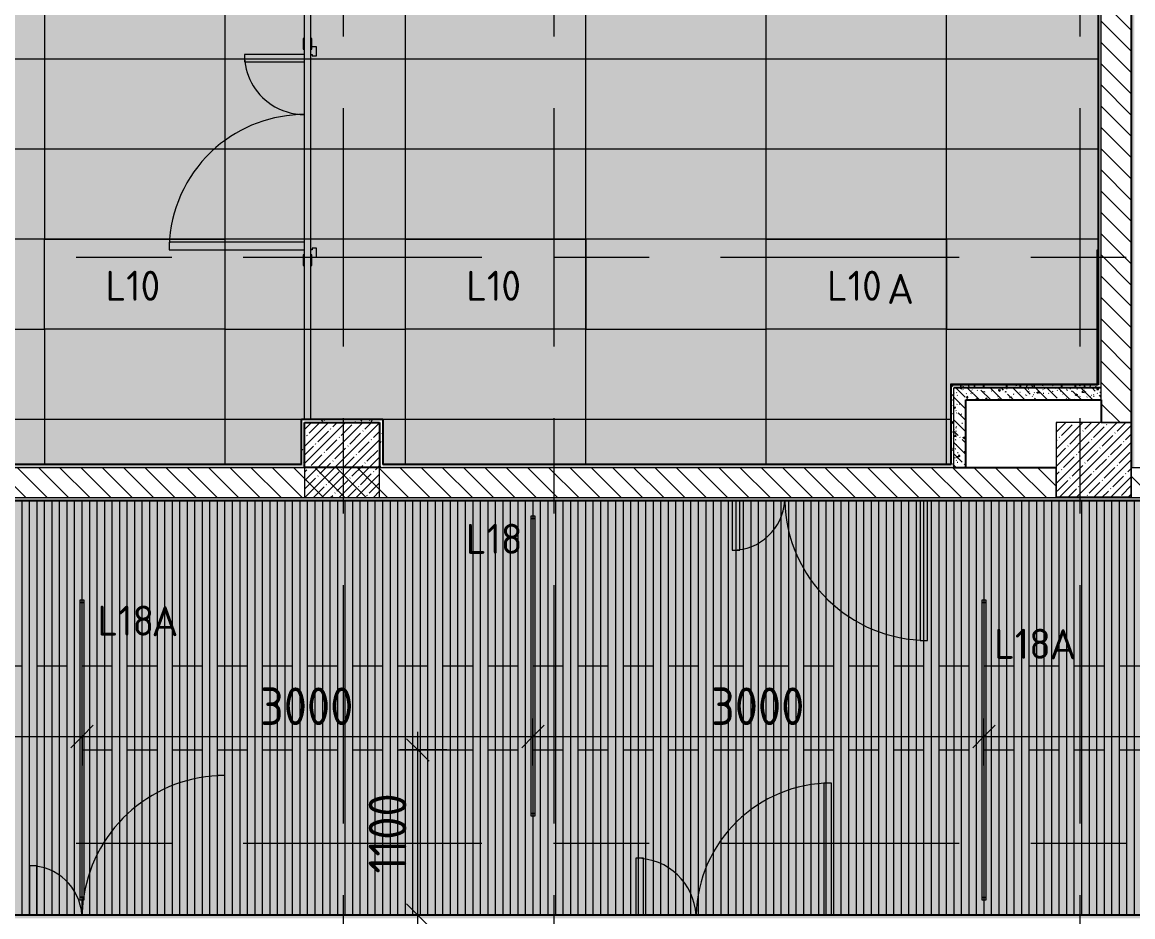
# Model space of a CAD drawing. Header units: millimetres. Extents: x 81682 to 274809, y -8553 to 29000.
# Drawn here: x 103672 to 111060, y 10610 to 16564 of the extents above; entities that cross this region are included whole.
import ezdxf

# ---------------------------------------------------------------- set-up
doc = ezdxf.new("R2010")
doc.units = ezdxf.units.MM
doc.linetypes.add('ADSK_Штрих_ш2 п1', pattern=[300, 200, -100])
doc.linetypes.add('Осевая', pattern=[3175, 635, -476.25, 1587.5, -476.25])
for name, color, linetype, lineweight in [('A-ANNO-DIMS', 7, 'Continuous', 9), ('A-ANNO-DIMS-100', 7, 'Continuous', 9), ('A-CLNG-PATT', 7, 'Continuous', 9), ('A-DETL-1', 7, 'ADSK_Штрих_ш2 п1', 9), ('A-DOOR', 7, 'Continuous', 9), ('A-DOOR-1', 7, 'Continuous', 13), ('A-DOOR-FRAM', 7, 'Continuous', 13), ('A-WALL', 7, 'Continuous', 9), ('E-LITE-EQPM-IDEN', 7, 'Continuous', 9), ('I-WALL', 7, 'Continuous', 9), ('S-COLS', 7, 'Continuous', 9), ('Оси-2', 7, 'Осевая', 9)]:
    doc.layers.add(name, color=color, linetype=linetype, lineweight=lineweight)
for name, color, linetype, lineweight, true_color in [('A-ANNO-NOTE', 1, 'Continuous', 9, 0xff0000), ('A-CLNG-1', 7, 'Continuous', 9, 0xeaeaea), ('A-WALL-2', 254, 'Continuous', 25, 0xbebebe), ('A-WALL-6', 7, 'Continuous', 25, 0x3c3c3c), ('A-WALL-FNSH-3', 7, 'Continuous', 13, 0x3c3c3c), ('E-LITE-EQPM-1', 1, 'Continuous', 9, 0xff0000), ('G-ANNO-TEXT-1', 1, 'Continuous', 9, 0xff0000)]:
    doc.layers.add(name, color=color, linetype=linetype, lineweight=lineweight, true_color=true_color)
doc.layers.add('A-CLNG-PATT-1', color=7, linetype='Continuous', lineweight=9, transparency=1)
doc.styles.add('GOST Common', font='GOST_Common.ttf', dxfattribs={"height": 200})
doc.styles.add('ISOCPEUR_1', font='isocpeur.ttf', dxfattribs={"width": 0.9, "height": 250})
doc.styles.add('ISOCPEUR_2', font='isocpeur.ttf', dxfattribs={"height": 200})
doc.dimstyles.new('ISO-2_5_0_9К_БОЛЬШОЙ_1', dxfattribs={"dimscale": 304.8, "dimtxt": 248.995294, "dimasz": 0.492126, "dimexe": 0.393701, "dimexo": 0.984252, "dimgap": 0, "dimtad": 1, "dimdec": 0, "dimrnd": 10, "dimzin": 0, "dimdsep": 46, "dimtxsty": 'ISOCPEUR_1', "dimblk1": 'OBLIQUE', "dimblk2": 'OBLIQUE', "dimsah": 1, "dimcen": 0.09, "dimdle": 0.393701, "dimazin": 0, "dimtfac": 1, "dimtdec": 4, "dimtix": 1, "dimtmove": 0, "dimatfit": 3, "dimfxl": 1, "dimtvp": 1, "dimtolj": 1, "dimtzin": 0, "dimarcsym": 2})
pattern_1 = [(135, (0, 0), (-70.71068, -70.71068), [])]
pattern_2 = [(45, (0, 0), (-57.024626, 57.024626), []), (45, (57.025, 0), (-57.024626, 57.024626), [100.806, -20.161, 3.353, -16.808])]
pattern_3 = [(135, (0, 0), (-75.43415, -75.43415), [106.68, -17.78, 3.556, -17.78]), (135, (0, 75.39), (-75.43415, -75.43415), []), (50, (0, 0), (127.52922, -11.15758), [13.335, -146.685]), (355, (0, 0), (-24.66966, 133.74002), [10.668, -117.348]), (100.451, (10.63, -0.93), (102.85973, 122.58178), [11.333, -124.663]), (46.184, (0, 35.56), (189.75516, -29.43036), [20.002, -220.027]), (96.636, (15.81, 33.1), (166.1822, 173.1996), [17, -186.995]), (351.184, (0, 35.56), (166.18393, 173.19757), [16.002, -176.022]), (21, (17.78, 26.67), (106.130265, -71.58603), [13.335, -146.685]), (326, (17.78, 26.67), (43.26188, 128.93175), [10.668, -117.348]), (71.451, (26.62, 20.7), (149.39198, 57.34505), [11.333, -124.663]), (37.5, (0, 0), (2.162228, 59.188357), [3.353, -112.573, 3.353, -115.773, -117.793]), (37.5, (0, 0), (2.162228, 59.188357), [-235.052, 3.353, -114.44]), (7.5, (0, 0), (46.773857, 70.126152), [3.353, -64.567, 3.353, -109.906, -44.894]), (7.5, (0, 0), (46.773857, 70.126152), [-181.178, 3.353, -41.542]), (327.5, (-39.65, 0), (94.913671, -4.010093), [3.353, -41.097, 3.353, -135.331, -184.023]), (327.5, (-39.65, 0), (94.913671, -4.010093), [-183.134, 3.353, -180.67]), (317.5, (-57.43, 0), (103.69057, 17.79882), [3.353, -54.432, 3.353, -88.748, -130.683]), (317.5, (-57.43, 0), (103.69057, 17.79882), [-149.885, 3.353, -127.33])]
pattern_4 = [(0, (0, 0), (121.92, 30.48), [10.058, -81.382, 10.058, -81.382, -487.68]), (0, (0, 0), (121.92, 30.48), [-182.88, 10.058, -172.822, 10.058, -81.382, -213.36]), (0, (0, 0), (121.92, 30.48), [-457.2, 10.058, -50.902, 10.058, -142.342]), (120, (45.72, 15.24), (-87.356454, 90.345817), [10.058, -81.382, 10.058, -81.382, -487.68]), (120, (45.72, 15.24), (-87.356454, 90.345817), [-182.88, 10.058, -172.822, 10.058, -81.382, -213.36]), (120, (45.72, 15.24), (-87.356454, 90.345817), [-457.2, 10.058, -50.902, 10.058, -142.342]), (240, (60.96, 76.2), (-34.563546, -120.825817), [10.058, -81.382, 10.058, -81.382, -487.68]), (240, (60.96, 76.2), (-34.563546, -120.825817), [-182.88, 10.058, -172.822, 10.058, -81.382, -213.36]), (240, (60.96, 76.2), (-34.563546, -120.825817), [-457.2, 10.058, -50.902, 10.058, -142.342])]

# ---------------------------------------------------------------- blocks, each defined once
blk = doc.blocks.new('110_Дверь_СКБ_2Ст - Д-2а_л_ Из коридора на лестницу-32216062-План расстановки осветительного оборудования 3 этажа в осях 23-33')
at = {"layer": 'A-DOOR'}
for centre, radius, start, end in [((662.5, 100), 900, 90, 178.65854), ((-637.5, 100), 400, 3.02744, 90)]:
    blk.add_arc(centre, radius, start, end, dxfattribs=at)
at = {"layer": 'A-DOOR-1'}
for p, q in [((662.5, 1000), (612.5, 1000)), ((612.5, 1000), (612.5, 121)), ((662.5, 121), (662.5, 1000)), ((-637.5, 500), (-637.5, 121)), ((-587.5, 500), (-637.5, 500)), ((-587.5, 121), (-587.5, 500))]:
    blk.add_line(p, q, dxfattribs=at)
blk = doc.blocks.new('110_Дверь_СКБ_2Ст - Д-6_л__ ДОО_Дв_1450x2100h_Дверь из раздевальной в коридор-25835678-План расстановки осветительного оборудования 3 этажа в осях 23-33')
at = {"layer": 'A-DOOR'}
for centre, radius, start, end in [((662.5, 100), 950, 90, 171.0854), ((-637.5, 100), 350, 3.46677, 90), ((662.5, 100), 950, 171.54309, 178.72984)]:
    blk.add_arc(centre, radius, start, end, dxfattribs=at)
at = {"layer": 'A-DOOR-1'}
for p, q in [((662.5, 1050), (612.5, 1050)), ((612.5, 1050), (612.5, 121)), ((662.5, 121), (662.5, 1050)), ((-637.5, 450), (-637.5, 121)), ((-587.5, 450), (-637.5, 450)), ((-587.5, 121), (-587.5, 450))]:
    blk.add_line(p, q, dxfattribs=at)
blk = doc.blocks.new('110_Дверь_СКБ_2Ст - Д-6_л__ ДОО_Дв_1450x2100h_Дверь из раздевальной в коридор-32357677-План расстановки осветительного оборудования 3 этажа в осях 23-33')
at = {"layer": 'A-DOOR'}
for centre, radius, start, end in [((-637.5, 100), 950, 1.27016, 90), ((662.5, 100), 350, 90, 176.53323)]:
    blk.add_arc(centre, radius, start, end, dxfattribs=at)
at = {"layer": 'A-DOOR-1'}
for p, q in [((-637.5, 1050), (-637.5, 121)), ((-587.5, 1050), (-637.5, 1050)), ((-587.5, 121), (-587.5, 1050)), ((662.5, 450), (612.5, 450)), ((612.5, 450), (612.5, 121)), ((662.5, 121), (662.5, 450))]:
    blk.add_line(p, q, dxfattribs=at)
blk = doc.blocks.new('110_Дверь_СКБ_2Ст - Д-5_п_ Из игровой в коридор-32357676-План расстановки осветительного оборудования 3 этажа в осях 23-33')
at = {"layer": 'A-DOOR'}
for centre, radius, start, end in [((-637.5, 20), 900, 85.4652, 90), ((-637.5, 20), 900, 40.90909, 85.4652), ((-637.5, 20), 900, 0, 40.90909), ((662.5, 20), 400, 90, 146.25), ((662.5, 20), 400, 146.25, 180)]:
    blk.add_arc(centre, radius, start, end, dxfattribs=at)
at = {"layer": 'A-DOOR-1'}
for p, q in [((-637.5, 920), (-637.5, 548.9)), ((-587.5, 920), (-637.5, 920)), ((-587.5, 548.9), (-587.5, 920)), ((-637.5, 548.9), (-637.5, 20)), ((-587.5, 20), (-587.5, 548.9)), ((662.5, 420), (612.5, 420)), ((612.5, 420), (612.5, 20)), ((662.5, 20), (662.5, 420))]:
    blk.add_line(p, q, dxfattribs=at)
at = {"layer": 'A-DOOR-FRAM'}
for p, q in [((-672.5, 28), (-742.5, 28)), ((-742.5, 28), (-742.5, 20)), ((-672.5, 20), (-672.5, 28)), ((767.5, 28), (697.5, 28)), ((697.5, 28), (697.5, 20)), ((767.5, 20), (767.5, 28)), ((-742.5, -20), (-742.5, -28)), ((-742.5, -28), (-672.5, -28)), ((-687.5, -20), (-687.5, -60)), ((-687.5, -60), (-627.5, -60)), ((-672.5, -28), (-672.5, -20)), ((-637.5, -30), (-637.5, -20)), ((-627.5, -30), (-637.5, -30)), ((-627.5, -60), (-627.5, -30)), ((662.5, -30), (652.5, -30)), ((652.5, -30), (652.5, -60)), ((652.5, -60), (712.5, -60)), ((662.5, -20), (662.5, -30)), ((697.5, -20), (697.5, -28)), ((697.5, -28), (767.5, -28)), ((712.5, -60), (712.5, -20)), ((767.5, -28), (767.5, -20))]:
    blk.add_line(p, q, dxfattribs=at)
blk = doc.blocks.new('Downlight - Strip - 2000 мм-27655400-План расстановки осветительного оборудования 3 этажа в осях 23-33')
at = {"layer": 'E-LITE-EQPM-1'}
for p, q in [((-1000, -231.3), (-1000, -205.9)), ((-1000, -205.9), (-980.9, -205.9)), ((-980.9, -231.3), (-980.9, -205.9)), ((-980.9, -205.9), (981, -205.9)), ((-980.9, -205.9), (-980.9, -231.3)), ((-980.9, -231.3), (-980.9, -205.9)), ((-980.9, -205.9), (981, -205.9)), ((981, -205.9), (981, -231.3)), ((981, -231.3), (981, -205.9)), ((981, -205.9), (1000, -205.9)), ((981, -205.9), (981, -231.3)), ((1000, -205.9), (1000, -231.3)), ((-980.9, -231.3), (-1000, -231.3)), ((981, -231.3), (-980.9, -231.3)), ((981, -231.3), (-980.9, -231.3)), ((1000, -231.3), (981, -231.3))]:
    blk.add_line(p, q, dxfattribs=at)
blk = doc.blocks.new('DIMBLOCK89-План расстановки осветительного оборудования 3 этажа в осях 23-33')
at = {"layer": 'A-ANNO-DIMS-100'}
for p, q in [((106304, 10501), (106304, 11840.5)), ((106497.9, 11720.5), (106184, 11720.5)), ((106304, 11720.5), (106497.9, 11720.5)), ((106497.9, 10621), (106184, 10621)), ((106304, 10621), (106497.9, 10621))]:
    blk.add_line(p, q, dxfattribs=at)
at = {"layer": 'A-ANNO-DIMS-100', "lineweight": 20}
for p, q in [((106304, 11720.5), (106229, 11795.5)), ((106304, 11720.5), (106379, 11645.5)), ((106304, 10621), (106229, 10696)), ((106304, 10621), (106379, 10546))]:
    blk.add_line(p, q, dxfattribs=at)
at = {"layer": 'A-ANNO-DIMS-100', "color": 0, "insert": (105977.4, 10897.8), "char_height": 250, "width": 655.049, "attachment_point": 1, "rotation": 90, "line_spacing_factor": 1.149209, "style": 'ISOCPEUR_1'}
blk.add_mtext('1100', dxfattribs=at)
blk = doc.blocks.new('_Oblique')
at = {"color": 0, "linetype": 'ByBlock', "lineweight": -2}
blk.add_line((-0.5, -0.5), (0.5, 0.5), dxfattribs=at)
blk = doc.blocks.new('DIMBLOCK90-План расстановки осветительного оборудования 3 этажа в осях 23-33')
at = {"layer": 'A-ANNO-DIMS-100'}
for p, q in [((101070, 11616), (101070, 11929.9)), ((104070, 11616), (104070, 11929.9)), ((100950, 11809.9), (104070, 11809.9)), ((101070, 11809.9), (101070, 11616)), ((104070, 11809.9), (104070, 11616))]:
    blk.add_line(p, q, dxfattribs=at)
at = {"layer": 'A-ANNO-DIMS-100', "lineweight": 20}
for p, q in [((101070, 11809.9), (101145, 11884.9)), ((104070, 11809.9), (104145, 11884.9)), ((101070, 11809.9), (100995, 11734.9)), ((104070, 11809.9), (103995, 11734.9))]:
    blk.add_line(p, q, dxfattribs=at)
at = {"layer": 'A-ANNO-DIMS-100', "color": 0, "insert": (102254, 12136.5), "char_height": 250, "width": 758.478, "attachment_point": 1, "line_spacing_factor": 1.149209, "style": 'ISOCPEUR_1'}
blk.add_mtext('3000', dxfattribs=at)
blk = doc.blocks.new('DIMBLOCK91-План расстановки осветительного оборудования 3 этажа в осях 23-33')
at = {"layer": 'A-ANNO-DIMS-100'}
for p, q in [((104070, 11616), (104070, 11929.9)), ((107070, 11616), (107070, 11929.9)), ((104070, 11809.9), (107070, 11809.9)), ((104070, 11809.9), (104070, 11616)), ((107070, 11809.9), (107070, 11616))]:
    blk.add_line(p, q, dxfattribs=at)
at = {"layer": 'A-ANNO-DIMS-100', "lineweight": 20}
for p, q in [((104070, 11809.9), (104145, 11884.9)), ((107070, 11809.9), (107145, 11884.9)), ((104070, 11809.9), (103995, 11734.9)), ((107070, 11809.9), (106995, 11734.9))]:
    blk.add_line(p, q, dxfattribs=at)
at = {"layer": 'A-ANNO-DIMS-100', "color": 0, "insert": (105254, 12136.5), "char_height": 250, "width": 758.478, "attachment_point": 1, "line_spacing_factor": 1.149209, "style": 'ISOCPEUR_1'}
blk.add_mtext('3000', dxfattribs=at)
blk = doc.blocks.new('DIMBLOCK92-План расстановки осветительного оборудования 3 этажа в осях 23-33')
at = {"layer": 'A-ANNO-DIMS-100'}
for p, q in [((107070, 11616), (107070, 11929.9)), ((110070, 11616), (110070, 11929.9)), ((107070, 11809.9), (110070, 11809.9)), ((107070, 11809.9), (107070, 11616)), ((110070, 11809.9), (110070, 11616))]:
    blk.add_line(p, q, dxfattribs=at)
at = {"layer": 'A-ANNO-DIMS-100', "lineweight": 20}
for p, q in [((107070, 11809.9), (107145, 11884.9)), ((110070, 11809.9), (110145, 11884.9)), ((107070, 11809.9), (106995, 11734.9)), ((110070, 11809.9), (109995, 11734.9))]:
    blk.add_line(p, q, dxfattribs=at)
at = {"layer": 'A-ANNO-DIMS-100', "color": 0, "insert": (108254, 12136.5), "char_height": 250, "width": 758.478, "attachment_point": 1, "line_spacing_factor": 1.149209, "style": 'ISOCPEUR_1'}
blk.add_mtext('3000', dxfattribs=at)
blk = doc.blocks.new('DIMBLOCK93-План расстановки осветительного оборудования 3 этажа в осях 23-33')
at = {"layer": 'A-ANNO-DIMS-100'}
for p, q in [((110070, 11616), (110070, 11929.9)), ((113070, 11616), (113070, 11929.9)), ((110070, 11809.9), (113070, 11809.9)), ((110070, 11809.9), (110070, 11616)), ((113070, 11809.9), (113070, 11616))]:
    blk.add_line(p, q, dxfattribs=at)
at = {"layer": 'A-ANNO-DIMS-100', "lineweight": 20}
for p, q in [((110070, 11809.9), (110145, 11884.9)), ((113070, 11809.9), (113145, 11884.9)), ((110070, 11809.9), (109995, 11734.9)), ((113070, 11809.9), (112995, 11734.9))]:
    blk.add_line(p, q, dxfattribs=at)
at = {"layer": 'A-ANNO-DIMS-100', "color": 0, "insert": (111254, 12136.5), "char_height": 250, "width": 758.478, "attachment_point": 1, "line_spacing_factor": 1.149209, "style": 'ISOCPEUR_1'}
blk.add_mtext('3000', dxfattribs=at)

msp = doc.modelspace()

# ---------------------------------------------------------------- hatches: boundary and pattern name
at = {"layer": 'A-ANNO-NOTE'}
for points in [[(109849, 13621), (109849, 14151), (110829, 14151), (110829, 20879), (100821, 20879), (100821, 13921), (101121, 13921), (101121, 13621), (105529, 13621), (105529, 13921), (106071, 13921), (106071, 13621), (108718.3, 13621)], [(104902.7, 14521), (103821.1, 14521), (103821.1, 15121), (105021.1, 15121), (105021.1, 14521)], [(106221.1, 14521), (106221.1, 15121), (107421.1, 15121), (107421.1, 14521)], [(108718.3, 14521), (108621.1, 14521), (108621.1, 15121), (109821.1, 15121), (109821.1, 14521)]]:
    msp.add_hatch(color=256, dxfattribs=at).paths.add_polyline_path(points)
at = {"layer": 'A-CLNG-PATT'}
h = msp.add_hatch(dxfattribs=at)
h.set_pattern_fill('FP_22', color=256, style=0, pattern_type=2)
h.set_pattern_definition([(180, (105021.1, 15120.96), (-7e-14, -600), []), (270, (105021.1, 15121), (1200, 7e-14), [])])
h.paths.add_polyline_path([(109849, 13621), (109849, 14151), (110829, 14151), (110829, 20879), (100821, 20879), (100821, 13921), (101121, 13921), (101121, 13621), (105529, 13621), (105529, 13921), (106071, 13921), (106071, 13621), (108718.3, 13621)])
h.paths.add_polyline_path([(108718.3, 14521), (108621.1, 14521), (108621.1, 15121), (109821.1, 15121), (109821.1, 14521)])
h.paths.add_polyline_path([(106221.1, 14521), (106221.1, 15121), (107421.1, 15121), (107421.1, 14521)])
h.paths.add_polyline_path([(104902.7, 14521), (103821.1, 14521), (103821.1, 15121), (105021.1, 15121), (105021.1, 14521)])
h.paths.add_polyline_path([(101421.1, 14521), (101421.1, 15121), (102621.1, 15121), (102621.1, 14521), (102359, 14521)])
h.paths.add_polyline_path([(109821.1, 16921), (108621.1, 16921), (108621.1, 17521), (109821.1, 17521), (109821.1, 16962.2)])
h.paths.add_polyline_path([(107421.1, 16921), (106221.1, 16921), (106221.1, 17521), (107421.1, 17521), (107421.1, 16962.2)])
h.paths.add_polyline_path([(104902.7, 16921), (103821.1, 16921), (103821.1, 17521), (105021.1, 17521), (105021.1, 16921)])
h.paths.add_polyline_path([(102359, 16921), (101421.1, 16921), (101421.1, 17521), (102621.1, 17521), (102621.1, 16921)])
h.paths.add_polyline_path([(108621.1, 19321), (108621.1, 19921), (109821.1, 19921), (109821.1, 19321)])
h.paths.add_polyline_path([(107421.1, 19321), (106221.1, 19321), (106221.1, 19921), (107421.1, 19921)])
h.paths.add_polyline_path([(103821.1, 19321), (103821.1, 19921), (105021.1, 19921), (105021.1, 19321), (104902.7, 19321)])
h.paths.add_polyline_path([(102359, 19321), (101421.1, 19321), (101421.1, 19921), (102621.1, 19921), (102621.1, 19321)])
h = msp.add_hatch(dxfattribs=at)
h.set_pattern_fill('FP_27', color=256, style=0, pattern_type=2)
h.set_pattern_definition([(90, (100421, 23567.89), (-50, 3e-15), [])])
h.paths.add_polyline_path([(121189, 10621), (121189, 12429), (120359, 12429), (120359, 13379), (98721, 13379), (98721, 11341), (100830, 11341), (100830, 10621), (120165.1, 10621)])
at = {"layer": 'A-CLNG-PATT-1'}
msp.add_hatch(color=256, dxfattribs=at).paths.add_polyline_path([(121189, 10621), (121189, 12429), (120359, 12429), (120359, 13379), (98721, 13379), (98721, 11341), (100830, 11341), (100830, 10621), (120359, 10621)])
at = {"layer": 'I-WALL'}
h = msp.add_hatch(dxfattribs=at)
h.set_pattern_fill('FP_21', color=256, style=0, pattern_type=2)
h.set_pattern_definition(pattern_4)
h.paths.add_polyline_path([(111050, 13600), (111070, 13600), (111070, 21150), (111050, 21150), (111050, 13934)])
h = msp.add_hatch(dxfattribs=at)
h.set_pattern_fill('FP_21', color=256, style=0, pattern_type=2)
h.set_pattern_definition(pattern_4)
h.paths.add_polyline_path([(110850, 14150), (110850, 20900), (110830, 20900), (110830, 14150)])
h = msp.add_hatch(dxfattribs=at)
h.set_pattern_fill('FP_2', color=256, style=0, pattern_type=2)
h.set_pattern_definition(pattern_1)
h.paths.add_polyline_path([(111050, 13900), (111050, 20900), (110850, 20900), (110850, 13900)])
h = msp.add_hatch(dxfattribs=at)
h.set_pattern_fill('FP_21', color=256, style=0, pattern_type=2)
h.set_pattern_definition(pattern_4)
h.paths.add_polyline_path([(109870, 13620), (109870, 14150), (109850, 14150), (109850, 13620)])
h = msp.add_hatch(dxfattribs=at)
h.set_pattern_fill('FP_21', color=256, style=0, pattern_type=2)
h.set_pattern_definition(pattern_4)
h.paths.add_polyline_path([(110850, 14130), (110850, 14150), (109870, 14150), (109870, 14130), (110626.1, 14130)])
h = msp.add_hatch(dxfattribs=at)
h.set_pattern_fill('FP_10', color=256, style=0, pattern_type=2)
h.set_pattern_definition(pattern_3)
h.paths.add_polyline_path([(109950, 13600), (109950, 14130), (109870, 14130), (109870, 13600)])
h = msp.add_hatch(dxfattribs=at)
h.set_pattern_fill('FP_10', color=256, style=0, pattern_type=2)
h.set_pattern_definition(pattern_3)
h.paths.add_polyline_path([(110626.1, 14050), (110850, 14050), (110850, 14130), (109950, 14130), (109950, 14050), (109990.2, 14050)])
h = msp.add_hatch(dxfattribs=at)
h.set_pattern_fill('FP_21', color=256, style=0, pattern_type=2)
h.set_pattern_definition(pattern_4)
h.paths.add_polyline_path([(105550, 13620), (105550, 13920), (105530, 13920), (105530, 13620)])
h = msp.add_hatch(dxfattribs=at)
h.set_pattern_fill('FP_21', color=256, style=0, pattern_type=2)
h.set_pattern_definition(pattern_4)
h.paths.add_polyline_path([(106070, 13900), (106070, 13920), (105550, 13920), (105550, 13900), (106050, 13900)])
h = msp.add_hatch(dxfattribs=at)
h.set_pattern_fill('FP_21', color=256, style=0, pattern_type=2)
h.set_pattern_definition(pattern_4)
h.paths.add_polyline_path([(106070, 13600), (106070, 13900), (106050, 13900), (106050, 13600)])
h = msp.add_hatch(dxfattribs=at)
h.set_pattern_fill('FP_2', color=256, style=0, pattern_type=2)
h.set_pattern_definition(pattern_1)
h.paths.add_polyline_path([(115077.6, 13400), (115600, 13400), (115600, 13600), (111050, 13600), (111050, 13400), (112533.9, 13400)])
h.paths.add_polyline_path([(120460, 13400), (120930, 13400), (120930, 13600), (116100, 13600), (116100, 13400), (120380, 13400)])
h.paths.add_polyline_path([(110550, 13400), (110550, 13600), (101100, 13600), (101100, 13400), (109990.2, 13400)])
h = msp.add_hatch(dxfattribs=at)
h.set_pattern_fill('FP_21', color=256, style=0, pattern_type=2)
h.set_pattern_definition(pattern_4)
h.paths.add_polyline_path([(105550, 13600), (105550, 13620), (101120, 13620), (101120, 13600), (104902.7, 13600)])
h = msp.add_hatch(dxfattribs=at)
h.set_pattern_fill('FP_21', color=256, style=0, pattern_type=2)
h.set_pattern_definition(pattern_4)
h.paths.add_polyline_path([(107446.5, 13600), (109870, 13600), (109870, 13620), (106070, 13620), (106070, 13600), (106174.6, 13600)])
h = msp.add_hatch(dxfattribs=at)
h.set_pattern_fill('FP_21', color=256, style=0, pattern_type=2)
h.set_pattern_definition(pattern_4)
h.paths.add_polyline_path([(120165.1, 13380), (120360, 13380), (120360, 13400), (98700, 13400), (98700, 13380), (117621.4, 13380)])
h = msp.add_hatch(dxfattribs=at)
h.set_pattern_fill('FP_21', color=256, style=0, pattern_type=2)
h.set_pattern_definition(pattern_4)
h.paths.add_polyline_path([(121210, 10600), (121210, 10620), (100829, 10620), (100829, 10600), (120165.1, 10600)])
at = {"layer": 'S-COLS'}
h = msp.add_hatch(dxfattribs=at)
h.set_pattern_fill('FP_3', color=256, style=0, pattern_type=2)
h.set_pattern_definition(pattern_2)
h.paths.add_polyline_path([(105550, 13400), (106050, 13400), (106050, 13900), (105550, 13900), (105550, 13501.4)])
h = msp.add_hatch(dxfattribs=at)
h.set_pattern_fill('FP_3', color=256, style=0, pattern_type=2)
h.set_pattern_definition(pattern_2)
h.paths.add_polyline_path([(110550, 13400), (111050, 13400), (111050, 13900), (110550, 13900), (110550, 13501.4)])

# ---------------------------------------------------------------- linework, layer by layer
at = {"layer": 'A-ANNO-NOTE'}
for p, q in [((110829, 14151), (110829, 20879)), ((103821.1, 14521), (103821.1, 15121)), ((103821.1, 15121), (105021.1, 15121)), ((103821.1, 15121), (105021.1, 15121)), ((103821.1, 14521), (103821.1, 15121)), ((105021.1, 15121), (105021.1, 14521)), ((105021.1, 15121), (105021.1, 14521)), ((106221.1, 14521), (106221.1, 15121)), ((106221.1, 15121), (107421.1, 15121)), ((106221.1, 15121), (107421.1, 15121)), ((106221.1, 14521), (106221.1, 15121)), ((107421.1, 15121), (107421.1, 14521)), ((107421.1, 15121), (107421.1, 14521)), ((108621.1, 14521), (108621.1, 15121)), ((108621.1, 15121), (109821.1, 15121)), ((108621.1, 15121), (109821.1, 15121)), ((108621.1, 14521), (108621.1, 15121)), ((109821.1, 15121), (109821.1, 14521)), ((109821.1, 15121), (109821.1, 14521)), ((104902.7, 14521), (103821.1, 14521)), ((105021.1, 14521), (103821.1, 14521)), ((105021.1, 14521), (104902.7, 14521)), ((107421.1, 14521), (106221.1, 14521)), ((107421.1, 14521), (106221.1, 14521)), ((108718.3, 14521), (108621.1, 14521)), ((109821.1, 14521), (108621.1, 14521)), ((109821.1, 14521), (108718.3, 14521)), ((109849, 13621), (109849, 14151)), ((109849, 14151), (110829, 14151)), ((105529, 13621), (105529, 13921)), ((105529, 13921), (106071, 13921)), ((106071, 13921), (106071, 13621)), ((101121, 13621), (105529, 13621)), ((106071, 13621), (108718.3, 13621)), ((108718.3, 13621), (109849, 13621))]:
    msp.add_line(p, q, dxfattribs=at)
at = {"layer": 'A-CLNG-1'}
for p, q in [((103821.1, 14521), (103821.1, 15121)), ((103821.1, 15121), (105021.1, 15121)), ((105021.1, 15121), (105021.1, 14521)), ((106221.1, 14521), (106221.1, 15121)), ((106221.1, 15121), (107421.1, 15121)), ((107421.1, 15121), (107421.1, 14521)), ((108621.1, 14521), (108621.1, 15121)), ((108621.1, 15121), (109821.1, 15121)), ((109821.1, 15121), (109821.1, 14521)), ((105021.1, 14521), (103821.1, 14521)), ((107421.1, 14521), (106221.1, 14521)), ((109821.1, 14521), (108621.1, 14521)), ((109849, 13621), (109849, 14151)), ((106071, 13921), (106071, 13920))]:
    msp.add_line(p, q, dxfattribs=at)
at = {"layer": 'A-DETL-1'}
for p, q in [((101070, 12279.5), (116070, 12279.5)), ((104070, 11720.5), (119070, 11720.5))]:
    msp.add_line(p, q, dxfattribs=at)
at = {"layer": 'A-WALL'}
for p, q in [((110850, 14050), (110850, 20900)), ((109870, 13600), (109870, 14130)), ((110850, 13900), (111050, 13900)), ((101100, 13600), (105550, 13600)), ((106050, 13600), (109870, 13600)), ((110550, 13400), (110550, 13600)), ((111050, 13600), (111050, 13400)), ((111050, 13600), (115600, 13600)), ((101100, 13400), (110550, 13400)), ((111050, 13400), (115600, 13400))]:
    msp.add_line(p, q, dxfattribs=at)
at = {"layer": 'A-WALL-2'}
for p, q in [((110830, 20880), (110830, 14150)), ((111050, 20900), (111050, 13600)), ((109850, 14150), (109850, 13620)), ((110830, 14150), (109850, 14150)), ((110850, 14130), (109870, 14130)), ((109950, 13600), (109950, 14050)), ((109950, 14050), (110850, 14050)), ((110850, 14050), (110850, 13900)), ((106070, 13920), (105530, 13920)), ((105550, 13600), (105550, 13900)), ((105550, 13900), (106050, 13900)), ((106050, 13900), (106050, 13600)), ((105530, 13620), (101120, 13620)), ((106050, 13600), (105550, 13600)), ((109850, 13620), (106070, 13620)), ((109870, 13600), (110550, 13600)), ((98720, 13380), (120360, 13380)), ((111050, 13400), (110550, 13400)), ((121190, 10620), (100829, 10620))]:
    msp.add_line(p, q, dxfattribs=at)
at = {"layer": 'A-WALL-6'}
for p, q in [((105530, 13620), (105530, 13920)), ((106070, 13920), (106070, 13620))]:
    msp.add_line(p, q, dxfattribs=at)
at = {"layer": 'A-WALL-FNSH-3'}
for p, q in [((105530, 13921), (105529, 13921)), ((105529, 13921), (105529, 13621)), ((105530, 13920), (105530, 13921)), ((106071, 13920), (106070, 13920)), ((106071, 13620), (106071, 13920)), ((105529, 13621), (105530, 13621))]:
    msp.add_line(p, q, dxfattribs=at)
at = {"layer": 'I-WALL'}
for p, q in [((105550, 13920), (105550, 20879)), ((105590, 20880), (105590, 13920)), ((110829, 14151), (110829, 20879)), ((110822, 14151), (110822, 15050)), ((110822, 15050), (110829, 15050)), ((109849, 14151), (109849, 14158)), ((109849, 14158), (110826.5, 14158)), ((109849, 14151), (110829, 14151)), ((109850, 14151), (109850, 14150)), ((110826.9, 14158), (110829, 14158)), ((105530, 13921), (106071, 13921)), ((101120, 13621), (105529, 13621)), ((106071, 13621), (109849, 13621)), ((120359, 13379), (98721, 13379)), ((100830, 10621), (121189, 10621))]:
    msp.add_line(p, q, dxfattribs=at)
at = {"layer": 'S-COLS'}
for p, q in [((106050, 13900), (105550, 13900)), ((105550, 13900), (105550, 13400)), ((106050, 13400), (106050, 13900)), ((110850, 13900), (110550, 13900)), ((110550, 13900), (110550, 13600)), ((111050, 13900), (110850, 13900)), ((111050, 13600), (111050, 13900)), ((110550, 13600), (110550, 13400)), ((111050, 13400), (111050, 13600)), ((105550, 13400), (106050, 13400)), ((110550, 13400), (111050, 13400))]:
    msp.add_line(p, q, dxfattribs=at)
at = {"layer": 'Оси-2'}
for p, q in [((105810, 593.7), (105810, 18900)), ((107210, 593.7), (107210, 18900)), ((110710, 593.7), (110710, 18900)), ((84981.8, 15000), (122160, 15000)), ((84981.8, 13400), (122130, 13400)), ((84981.8, 11100), (122730, 11100))]:
    msp.add_line(p, q, dxfattribs=at)

# ---------------------------------------------------------------- block references
at = {"layer": 'A-DOOR'}
for name, p, rotation in [('110_Дверь_СКБ_2Ст - Д-5_п_ Из игровой в коридор-32357676-План расстановки осветительного оборудования 3 этажа в осях 23-33', (105570, 15687.5), 89.99999999999986), ('110_Дверь_СКБ_2Ст - Д-6_л__ ДОО_Дв_1450x2100h_Дверь из раздевальной в коридор-32357677-План расстановки осветительного оборудования 3 этажа в осях 23-33', (109057.5, 13500), 180)]:
    msp.add_blockref(name, p, dxfattribs=dict(at, rotation=rotation))
for name, p in [('110_Дверь_СКБ_2Ст - Д-6_л__ ДОО_Дв_1450x2100h_Дверь из раздевальной в коридор-25835678-План расстановки осветительного оборудования 3 этажа в осях 23-33', (104357.5, 10500)), ('110_Дверь_СКБ_2Ст - Д-2а_л_ Из коридора на лестницу-32216062-План расстановки осветительного оборудования 3 этажа в осях 23-33', (108392.5, 10500))]:
    msp.add_blockref(name, p, dxfattribs=at)
at = {"layer": 'E-LITE-EQPM-1'}
for p, rotation in [((106851.4, 12279.5), 89.9999999999999), ((103851.4, 11720.5), 89.9999999999999), ((110288.6, 11720.5), 269.9999999999997)]:
    msp.add_blockref('Downlight - Strip - 2000 мм-27655400-План расстановки осветительного оборудования 3 этажа в осях 23-33', p, dxfattribs=dict(at, rotation=rotation))

# ---------------------------------------------------------------- texts
at = {"layer": 'E-LITE-EQPM-IDEN', "char_height": 200, "width": 472.996, "attachment_point": 1, "style": 'GOST Common'}
for s, insert in [('L10', (104226.5, 14910.2)), ('L10', (106626.5, 14910.2)), ('L10', (109026.5, 14910.2)), ('L18', (106623.2, 13225.8)), ('L18', (104172.8, 12681.4)), ('L18', (110138, 12527))]:
    msp.add_mtext(s, dxfattribs=dict(at, insert=insert))
at = {"layer": 'G-ANNO-TEXT-1', "char_height": 200, "width": 224.472, "attachment_point": 1, "style": 'ISOCPEUR_2'}
for insert in [(109424.8, 14889.4), (104531.9, 12677.4), (110505.6, 12523.9)]:
    msp.add_mtext('\\fISOCPEUR|b0|i0|c204|p34|;А', dxfattribs=dict(at, insert=insert))

# ---------------------------------------------------------------- dimensions: what is measured, and where the dimension line sits
at = {"layer": 'A-ANNO-DIMS'}
for base, p1, p2, override, picture, middle in [((104070, 11809.9), (101070, 11916), (104070, 11916), {"dimpost": '<>', "dimfxl": 3000.000016}, 'DIMBLOCK90-План расстановки осветительного оборудования 3 этажа в осях 23-33', (102570, 11934.9)), ((107070, 11809.9), (104070, 11916), (107070, 11916), {"dimpost": '<>', "dimfxl": 3000}, 'DIMBLOCK91-План расстановки осветительного оборудования 3 этажа в осях 23-33', (105570, 11934.9)), ((110070, 11809.9), (107070, 11916), (110070, 11916), {"dimpost": '<>', "dimfxl": 3000}, 'DIMBLOCK92-План расстановки осветительного оборудования 3 этажа в осях 23-33', (108570, 11934.9)), ((113070, 11809.9), (110070, 11916), (113070, 11916), {"dimpost": '<>', "dimfxl": 3000}, 'DIMBLOCK93-План расстановки осветительного оборудования 3 этажа в осях 23-33', (111570, 11934.9))]:
    dim = msp.add_linear_dim(base=base, p1=p1, p2=p2, dimstyle='ISO-2_5_0_9К_БОЛЬШОЙ_1', override=override, dxfattribs=at)
    dim.commit()
    dim.dimension.update_dxf_attribs({"geometry": picture, "text_midpoint": middle})
dim = msp.add_linear_dim(base=(106303.982703, 11720.5000056), p1=(106197.9166858, 10621.0000053), p2=(106197.9166858, 11720.5000056), angle=90, dimstyle='ISO-2_5_0_9К_БОЛЬШОЙ_1', override={"dimpost": '<>', "dimfxl": 1099.5}, dxfattribs=at)
dim.commit()
dim.dimension.update_dxf_attribs({"geometry": 'DIMBLOCK89-План расстановки осветительного оборудования 3 этажа в осях 23-33', "text_midpoint": (106178.982703, 11170.7500055)})

doc.saveas('drawing.dxf')
